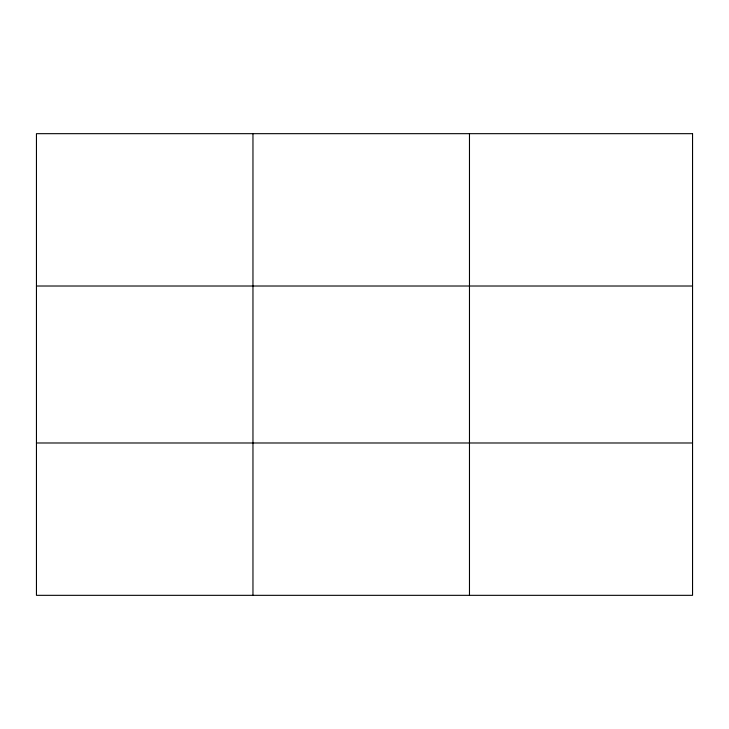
<?xml version="1.0" encoding="UTF-8"?>
<svg xmlns="http://www.w3.org/2000/svg" width="729" height="729" viewBox="0 0 729 729"><rect width="100%" height="100%" fill="white"/><g stroke="black" fill="none" stroke-linecap="round" stroke-linejoin="round"><path stroke-width="1.09" d="M469.476 133.671L469.476 595.329M36.45 286.014L692.55 286.014M36.45 442.986L692.55 442.986M252.963 133.671L252.963 595.329M692.55 133.671L692.55 595.329L36.45 595.329L36.45 133.671L692.55 133.671"/></g></svg>
